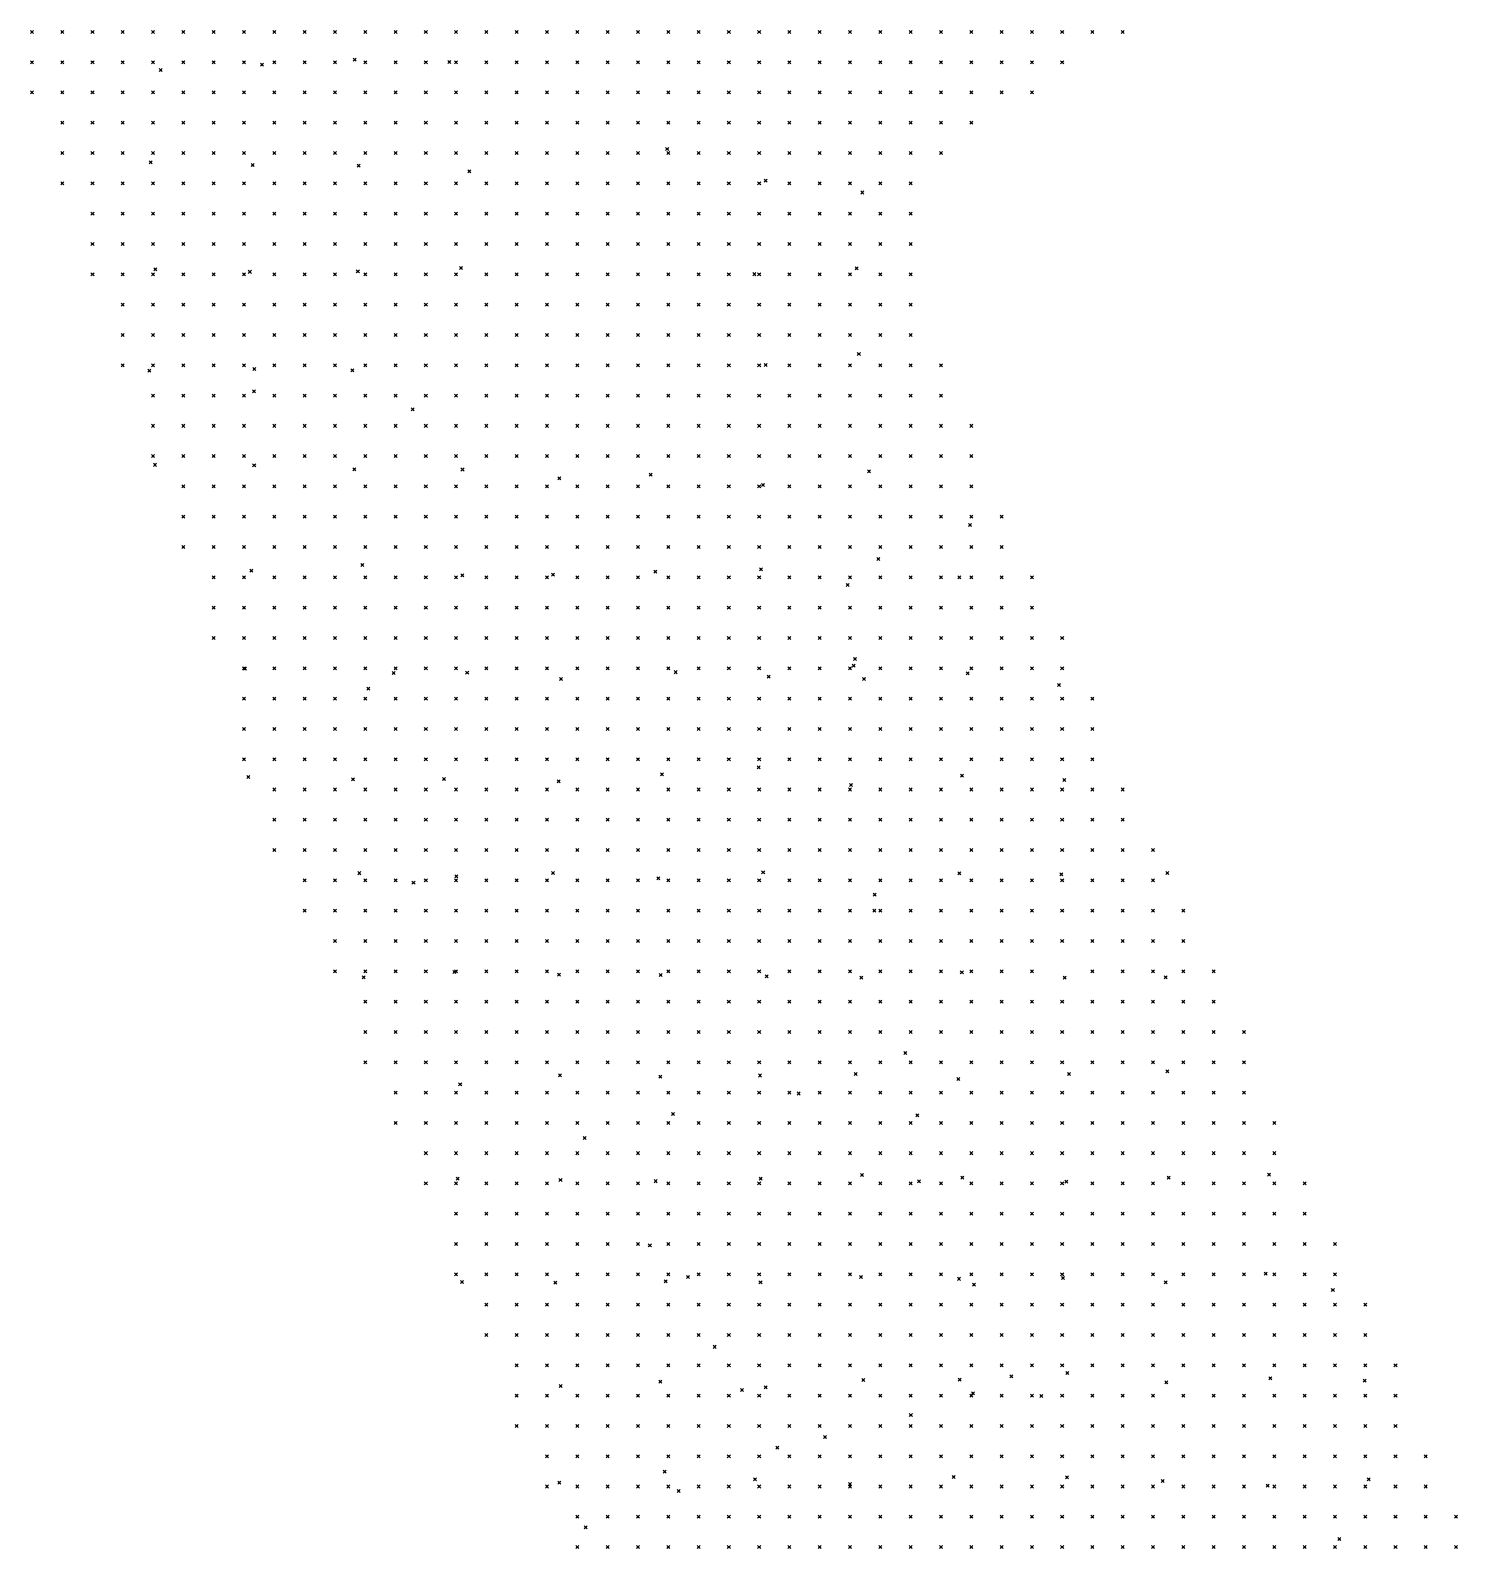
# Model space of a CAD drawing. Header units: metres. Extents: x 441556 to 446409, y 432338 to 461058.
# Drawn here: x 444890.2 to 445031.5, y 440333.6 to 440483.8 of the extents above; entities that cross this region are included whole.
import ezdxf

# ---------------------------------------------------------------- set-up
doc = ezdxf.new("R2010")
doc.units = ezdxf.units.M
doc.header["$MEASUREMENT"] = 0
doc.header["$PDMODE"] = 35
doc.header["$PDSIZE"] = 0.15
doc.layers.add('DTM-NOK-RevN_LIDAR_co_lidar', color=91, linetype='Continuous', lineweight=0)
doc.layers.add('DTM-NOK-RevN_RTK', color=32, linetype='Continuous', lineweight=0)

msp = doc.modelspace()

# ---------------------------------------------------------------- linework, layer by layer
at = {"layer": 'DTM-NOK-RevN_LIDAR_co_lidar'}
for p in [(444890.367, 440483.669, 417.301), (444893.367, 440483.669, 417.456), (444896.366, 440483.669, 419.048), (444899.365, 440483.669, 419.897), (444902.365, 440483.669, 420.096), (444905.364, 440483.669, 420.17), (444908.363, 440483.669, 420.229), (444911.363, 440483.669, 420.286), (444914.362, 440483.669, 420.356), (444917.361, 440483.669, 420.402), (444920.361, 440483.669, 420.439), (444923.36, 440483.669, 420.527), (444926.36, 440483.669, 420.697), (444929.359, 440483.669, 420.927), (444932.358, 440483.669, 420.988), (444935.358, 440483.669, 420.855), (444938.357, 440483.669, 420.681), (444941.356, 440483.669, 420.715), (444944.356, 440483.669, 421.233), (444947.355, 440483.669, 421.893), (444950.354, 440483.669, 422.818), (444953.354, 440483.669, 423.161), (444956.353, 440483.669, 423.352), (444959.352, 440483.669, 423.317), (444962.352, 440483.669, 423.301), (444965.351, 440483.669, 423.382), (444968.35, 440483.669, 423.251), (444971.35, 440483.669, 422.891), (444974.349, 440483.669, 422.363), (444977.348, 440483.669, 421.714), (444980.348, 440483.669, 421.028), (444983.347, 440483.669, 420.187), (444986.346, 440483.669, 419.159), (444989.346, 440483.669, 418.226), (444992.345, 440483.669, 417.342), (444995.344, 440483.669, 416.241), (444998.344, 440483.669, 415.137), (444890.367, 440480.67, 417.758), (444893.367, 440480.67, 418.224), (444896.366, 440480.67, 420.088), (444899.365, 440480.67, 420.578), (444902.365, 440480.67, 420.765), (444905.364, 440480.67, 420.909), (444908.363, 440480.67, 421.007), (444911.363, 440480.67, 421.106), (444914.362, 440480.67, 421.182), (444917.361, 440480.67, 421.232), (444920.361, 440480.67, 421.237), (444923.36, 440480.67, 421.258), (444926.36, 440480.67, 421.397), (444929.359, 440480.67, 421.636), (444932.358, 440480.67, 421.993), (444935.358, 440480.67, 422.193), (444938.357, 440480.67, 422.433), (444941.356, 440480.67, 422.357), (444944.356, 440480.67, 422.751), (444947.355, 440480.67, 423.454), (444950.354, 440480.67, 423.81), (444953.354, 440480.67, 424.09), (444956.353, 440480.67, 424.387), (444959.352, 440480.67, 424.414), (444962.352, 440480.67, 424.473), (444965.351, 440480.67, 424.565), (444968.35, 440480.67, 424.476), (444971.35, 440480.67, 424.19), (444974.349, 440480.67, 423.663), (444977.348, 440480.67, 422.959), (444980.348, 440480.67, 422.229), (444983.347, 440480.67, 421.391), (444986.346, 440480.67, 420.418), (444989.346, 440480.67, 419.475), (444992.345, 440480.67, 418.457), (444890.367, 440477.671, 418.266), (444893.367, 440477.671, 419.338), (444896.366, 440477.671, 420.843), (444899.365, 440477.671, 421.251), (444902.365, 440477.671, 421.459), (444905.364, 440477.671, 421.692), (444908.363, 440477.671, 421.837), (444911.363, 440477.671, 421.931), (444914.362, 440477.671, 421.997), (444917.361, 440477.671, 422.075), (444920.361, 440477.671, 422.164), (444923.36, 440477.671, 422.236), (444926.36, 440477.671, 422.351), (444929.359, 440477.671, 422.544), (444932.358, 440477.671, 422.816), (444935.358, 440477.671, 423.003), (444938.357, 440477.671, 423.276), (444941.356, 440477.671, 423.535), (444944.356, 440477.671, 423.959), (444947.355, 440477.671, 424.444), (444950.354, 440477.671, 424.595), (444953.354, 440477.671, 424.897), (444956.353, 440477.671, 425.295), (444959.352, 440477.671, 425.52), (444962.352, 440477.671, 425.641), (444965.351, 440477.671, 425.637), (444968.35, 440477.671, 425.695), (444971.35, 440477.671, 425.498), (444974.349, 440477.671, 424.949), (444977.348, 440477.671, 424.196), (444980.348, 440477.671, 423.445), (444983.347, 440477.671, 422.634), (444986.346, 440477.671, 421.633), (444989.346, 440477.671, 420.592), (444893.367, 440474.671, 420.302), (444896.366, 440474.671, 421.502), (444899.365, 440474.671, 421.941), (444902.365, 440474.671, 422.19), (444905.364, 440474.671, 422.442), (444908.363, 440474.671, 422.626), (444911.363, 440474.671, 422.762), (444914.362, 440474.671, 422.863), (444917.361, 440474.671, 422.956), (444920.361, 440474.671, 423.085), (444923.36, 440474.671, 423.216), (444926.36, 440474.671, 423.347), (444929.359, 440474.671, 423.533), (444932.358, 440474.671, 423.714), (444935.358, 440474.671, 423.862), (444938.357, 440474.671, 424.12), (444941.356, 440474.671, 424.625), (444944.356, 440474.671, 425.006), (444947.355, 440474.671, 425.152), (444950.354, 440474.671, 425.404), (444953.354, 440474.671, 425.656), (444956.353, 440474.671, 425.957), (444959.352, 440474.671, 426.268), (444962.352, 440474.671, 426.488), (444965.351, 440474.671, 426.576), (444968.35, 440474.671, 426.691), (444971.35, 440474.671, 426.551), (444974.349, 440474.671, 426.095), (444977.348, 440474.671, 425.395), (444980.348, 440474.671, 424.545), (444983.347, 440474.671, 423.715), (444893.367, 440471.672, 421.256), (444896.366, 440471.672, 422.275), (444899.365, 440471.672, 422.618), (444902.365, 440471.672, 422.901), (444905.364, 440471.672, 423.173), (444908.363, 440471.672, 423.363), (444911.363, 440471.672, 423.529), (444914.362, 440471.672, 423.704), (444917.361, 440471.672, 423.851), (444920.361, 440471.672, 423.992), (444923.36, 440471.672, 424.148), (444926.36, 440471.672, 424.298), (444929.359, 440471.672, 424.444), (444932.358, 440471.672, 424.544), (444935.358, 440471.672, 424.728), (444938.357, 440471.672, 424.939), (444941.356, 440471.672, 425.571), (444944.356, 440471.672, 425.851), (444947.355, 440471.672, 425.838), (444950.354, 440471.672, 426.137), (444953.354, 440471.672, 426.444), (444956.353, 440471.672, 426.599), (444959.352, 440471.672, 426.946), (444962.352, 440471.672, 427.143), (444965.351, 440471.672, 427.262), (444968.35, 440471.672, 427.298), (444971.35, 440471.672, 427.209), (444974.349, 440471.672, 427.016), (444977.348, 440471.672, 426.534), (444980.348, 440471.672, 425.615), (444893.367, 440468.673, 422.094), (444896.366, 440468.673, 423.03), (444899.365, 440468.673, 423.317), (444902.365, 440468.673, 423.589), (444905.364, 440468.673, 423.867), (444908.363, 440468.673, 424.096), (444911.363, 440468.673, 424.331), (444914.362, 440468.673, 424.567), (444917.361, 440468.673, 424.737), (444920.361, 440468.673, 424.853), (444923.36, 440468.673, 425), (444926.36, 440468.673, 425.182), (444929.359, 440468.673, 425.316), (444932.358, 440468.673, 425.397), (444935.358, 440468.673, 425.531), (444938.357, 440468.673, 425.768), (444941.356, 440468.673, 426.415), (444944.356, 440468.673, 426.616), (444947.355, 440468.673, 426.66), (444950.354, 440468.673, 426.99), (444953.354, 440468.673, 427.297), (444956.353, 440468.673, 427.458), (444959.352, 440468.673, 427.747), (444962.352, 440468.673, 427.868), (444965.351, 440468.673, 427.923), (444968.35, 440468.673, 427.863), (444971.35, 440468.673, 427.739), (444974.349, 440468.673, 427.589), (444977.348, 440468.673, 427.332), (444896.366, 440465.673, 423.785), (444899.365, 440465.673, 424.012), (444902.365, 440465.673, 424.244), (444905.364, 440465.673, 424.523), (444908.363, 440465.673, 424.826), (444911.363, 440465.673, 425.139), (444914.362, 440465.673, 425.402), (444917.361, 440465.673, 425.56), (444920.361, 440465.673, 425.667), (444923.36, 440465.673, 425.818), (444926.36, 440465.673, 425.983), (444929.359, 440465.673, 426.099), (444932.358, 440465.673, 426.224), (444935.358, 440465.673, 426.331), (444938.357, 440465.673, 426.626), (444941.356, 440465.673, 427.247), (444944.356, 440465.673, 427.432), (444947.355, 440465.673, 427.627), (444950.354, 440465.673, 427.903), (444953.354, 440465.673, 428.127), (444956.353, 440465.673, 428.315), (444959.352, 440465.673, 428.588), (444962.352, 440465.673, 428.681), (444965.351, 440465.673, 428.726), (444968.35, 440465.673, 428.594), (444971.35, 440465.673, 428.4), (444974.349, 440465.673, 428.155), (444977.348, 440465.673, 427.817), (444896.366, 440462.674, 424.58), (444899.365, 440462.674, 424.732), (444902.365, 440462.674, 424.947), (444905.364, 440462.674, 425.226), (444908.363, 440462.674, 425.576), (444911.363, 440462.674, 425.906), (444914.362, 440462.674, 426.167), (444917.361, 440462.674, 426.345), (444920.361, 440462.674, 426.502), (444923.36, 440462.674, 426.721), (444926.36, 440462.674, 426.889), (444929.359, 440462.674, 426.932), (444932.358, 440462.674, 427.012), (444935.358, 440462.674, 427.19), (444938.357, 440462.674, 427.727), (444941.356, 440462.674, 428.231), (444944.356, 440462.674, 428.256), (444947.355, 440462.674, 428.524), (444950.354, 440462.674, 428.738), (444953.354, 440462.674, 428.901), (444956.353, 440462.674, 429.118), (444959.352, 440462.674, 429.374), (444962.352, 440462.674, 429.523), (444965.351, 440462.674, 429.552), (444968.35, 440462.674, 429.439), (444971.35, 440462.674, 429.182), (444974.349, 440462.674, 428.815), (444977.348, 440462.674, 428.332), (444896.366, 440459.675, 425.269), (444899.365, 440459.675, 425.381), (444902.365, 440459.675, 425.629), (444905.364, 440459.675, 425.976), (444908.363, 440459.675, 426.344), (444911.363, 440459.675, 426.671), (444914.362, 440459.675, 426.928), (444917.361, 440459.675, 427.139), (444920.361, 440459.675, 427.362), (444923.36, 440459.675, 427.617), (444926.36, 440459.675, 427.811), (444929.359, 440459.675, 427.858), (444932.358, 440459.675, 427.872), (444935.358, 440459.675, 428.083), (444938.357, 440459.675, 428.783), (444941.356, 440459.675, 429.082), (444944.356, 440459.675, 429.111), (444947.355, 440459.675, 429.398), (444950.354, 440459.675, 429.586), (444953.354, 440459.675, 429.746), (444956.353, 440459.675, 429.966), (444959.352, 440459.675, 430.165), (444962.352, 440459.675, 430.282), (444965.351, 440459.675, 430.302), (444968.35, 440459.675, 430.238), (444971.35, 440459.675, 429.991), (444974.349, 440459.675, 429.591), (444977.348, 440459.675, 429.047), (444899.365, 440456.675, 425.86), (444902.365, 440456.675, 426.169), (444905.364, 440456.675, 426.655), (444908.363, 440456.675, 427.071), (444911.363, 440456.675, 427.397), (444914.362, 440456.675, 427.671), (444917.361, 440456.675, 427.918), (444920.361, 440456.675, 428.169), (444923.36, 440456.675, 428.401), (444926.36, 440456.675, 428.593), (444929.359, 440456.675, 428.7), (444932.358, 440456.675, 428.741), (444935.358, 440456.675, 429.082), (444938.357, 440456.675, 429.731), (444941.356, 440456.675, 429.761), (444944.356, 440456.675, 429.968), (444947.355, 440456.675, 430.265), (444950.354, 440456.675, 430.468), (444953.354, 440456.675, 430.657), (444956.353, 440456.675, 430.85), (444959.352, 440456.675, 430.983), (444962.352, 440456.675, 431.057), (444965.351, 440456.675, 431.021), (444968.35, 440456.675, 430.94), (444971.35, 440456.675, 430.736), (444974.349, 440456.675, 430.347), (444977.348, 440456.675, 429.772), (444899.365, 440453.676, 426.335), (444902.365, 440453.676, 426.792), (444905.364, 440453.676, 427.353), (444908.363, 440453.676, 427.749), (444911.363, 440453.676, 428.023), (444914.362, 440453.676, 428.311), (444917.361, 440453.676, 428.611), (444920.361, 440453.676, 428.874), (444923.36, 440453.676, 429.083), (444926.36, 440453.676, 429.264), (444929.359, 440453.676, 429.424), (444932.358, 440453.676, 429.634), (444935.358, 440453.676, 430.187), (444938.357, 440453.676, 430.588), (444941.356, 440453.676, 430.49), (444944.356, 440453.676, 430.788), (444947.355, 440453.676, 431.081), (444950.354, 440453.676, 431.307), (444953.354, 440453.676, 431.504), (444956.353, 440453.676, 431.691), (444959.352, 440453.676, 431.782), (444962.352, 440453.676, 431.862), (444965.351, 440453.676, 431.787), (444968.35, 440453.676, 431.675), (444971.35, 440453.676, 431.442), (444974.349, 440453.676, 431.039), (444977.348, 440453.676, 430.505), (444899.365, 440450.677, 426.999), (444902.365, 440450.677, 427.619), (444905.364, 440450.677, 428.122), (444908.363, 440450.677, 428.388), (444911.363, 440450.677, 428.586), (444914.362, 440450.677, 428.884), (444917.361, 440450.677, 429.225), (444920.361, 440450.677, 429.507), (444923.36, 440450.677, 429.722), (444926.36, 440450.677, 429.907), (444929.359, 440450.677, 430.176), (444932.358, 440450.677, 430.658), (444935.358, 440450.677, 431.192), (444938.357, 440450.677, 431.285), (444941.356, 440450.677, 431.299), (444944.356, 440450.677, 431.612), (444947.355, 440450.677, 431.9), (444950.354, 440450.677, 432.114), (444953.354, 440450.677, 432.273), (444956.353, 440450.677, 432.435), (444959.352, 440450.677, 432.524), (444962.352, 440450.677, 432.572), (444965.351, 440450.677, 432.553), (444968.35, 440450.677, 432.449), (444971.35, 440450.677, 432.166), (444974.349, 440450.677, 431.751), (444977.348, 440450.677, 431.304), (444980.348, 440450.677, 430.842), (444902.365, 440447.677, 428.252), (444905.364, 440447.677, 428.702), (444908.363, 440447.677, 428.944), (444911.363, 440447.677, 429.161), (444914.362, 440447.677, 429.482), (444917.361, 440447.677, 429.837), (444920.361, 440447.677, 430.148), (444923.36, 440447.677, 430.404), (444926.36, 440447.677, 430.613), (444929.359, 440447.677, 430.993), (444932.358, 440447.677, 431.673), (444935.358, 440447.677, 431.995), (444938.357, 440447.677, 431.993), (444941.356, 440447.677, 432.129), (444944.356, 440447.677, 432.434), (444947.355, 440447.677, 432.707), (444950.354, 440447.677, 432.901), (444953.354, 440447.677, 433.058), (444956.353, 440447.677, 433.169), (444959.352, 440447.677, 433.219), (444962.352, 440447.677, 433.233), (444965.351, 440447.677, 433.226), (444968.35, 440447.677, 433.139), (444971.35, 440447.677, 432.883), (444974.349, 440447.677, 432.507), (444977.348, 440447.677, 432.127), (444980.348, 440447.677, 431.675), (444902.365, 440444.678, 428.537), (444905.364, 440444.678, 429.043), (444908.363, 440444.678, 429.413), (444911.363, 440444.678, 429.727), (444914.362, 440444.678, 430.064), (444917.361, 440444.678, 430.425), (444920.361, 440444.678, 430.771), (444923.36, 440444.678, 431.067), (444926.36, 440444.678, 431.335), (444929.359, 440444.678, 431.806), (444932.358, 440444.678, 432.488), (444935.358, 440444.678, 432.611), (444938.357, 440444.678, 432.659), (444941.356, 440444.678, 432.877), (444944.356, 440444.678, 433.204), (444947.355, 440444.678, 433.456), (444950.354, 440444.678, 433.665), (444953.354, 440444.678, 433.847), (444956.353, 440444.678, 433.944), (444959.352, 440444.678, 433.92), (444962.352, 440444.678, 433.888), (444965.351, 440444.678, 433.866), (444968.35, 440444.678, 433.786), (444971.35, 440444.678, 433.594), (444974.349, 440444.678, 433.354), (444977.348, 440444.678, 433.168), (444980.348, 440444.678, 432.671), (444983.347, 440444.678, 431.952), (444902.365, 440441.679, 428.791), (444905.364, 440441.679, 429.36), (444908.363, 440441.679, 429.815), (444911.363, 440441.679, 430.177), (444914.362, 440441.679, 430.538), (444917.361, 440441.679, 430.913), (444920.361, 440441.679, 431.256), (444923.36, 440441.679, 431.54), (444926.36, 440441.679, 431.911), (444929.359, 440441.679, 432.578), (444932.358, 440441.679, 433.028), (444935.358, 440441.679, 433.035), (444938.357, 440441.679, 433.244), (444941.356, 440441.679, 433.546), (444944.356, 440441.679, 433.863), (444947.355, 440441.679, 434.117), (444950.354, 440441.679, 434.378), (444953.354, 440441.679, 434.499), (444956.353, 440441.679, 434.568), (444959.352, 440441.679, 434.576), (444962.352, 440441.679, 434.53), (444965.351, 440441.679, 434.512), (444968.35, 440441.679, 434.399), (444971.35, 440441.679, 434.241), (444974.349, 440441.679, 434.111), (444977.348, 440441.679, 434.152), (444980.348, 440441.679, 433.691), (444983.347, 440441.679, 432.824), (444905.364, 440438.679, 429.642), (444908.363, 440438.679, 430.167), (444911.363, 440438.679, 430.583), (444914.362, 440438.679, 430.97), (444917.361, 440438.679, 431.344), (444920.361, 440438.679, 431.684), (444923.36, 440438.679, 431.982), (444926.36, 440438.679, 432.461), (444929.359, 440438.679, 433.184), (444932.358, 440438.679, 433.342), (444935.358, 440438.679, 433.45), (444938.357, 440438.679, 433.802), (444941.356, 440438.679, 434.103), (444944.356, 440438.679, 434.394), (444947.355, 440438.679, 434.617), (444950.354, 440438.679, 434.907), (444953.354, 440438.679, 435.061), (444956.353, 440438.679, 435.176), (444959.352, 440438.679, 435.197), (444962.352, 440438.679, 435.13), (444965.351, 440438.679, 435.082), (444968.35, 440438.679, 434.938), (444971.35, 440438.679, 434.791), (444974.349, 440438.679, 434.717), (444977.348, 440438.679, 434.555), (444980.348, 440438.679, 434.172), (444983.347, 440438.679, 433.625), (444905.364, 440435.68, 429.812), (444908.363, 440435.68, 430.409), (444911.363, 440435.68, 430.892), (444914.362, 440435.68, 431.308), (444917.361, 440435.68, 431.651), (444920.361, 440435.68, 431.975), (444923.36, 440435.68, 432.368), (444926.36, 440435.68, 432.965), (444929.359, 440435.68, 433.611), (444932.358, 440435.68, 433.653), (444935.358, 440435.68, 433.91), (444938.357, 440435.68, 434.248), (444941.356, 440435.68, 434.57), (444944.356, 440435.68, 434.863), (444947.355, 440435.68, 435.08), (444950.354, 440435.68, 435.38), (444953.354, 440435.68, 435.553), (444956.353, 440435.68, 435.648), (444959.352, 440435.68, 435.746), (444962.352, 440435.68, 435.677), (444965.351, 440435.68, 435.631), (444968.35, 440435.68, 435.457), (444971.35, 440435.68, 435.342), (444974.349, 440435.68, 435.32), (444977.348, 440435.68, 435.184), (444980.348, 440435.68, 434.827), (444983.347, 440435.68, 434.351), (444986.346, 440435.68, 433.818), (444905.364, 440432.681, 429.925), (444908.363, 440432.681, 430.598), (444911.363, 440432.681, 431.112), (444914.362, 440432.681, 431.538), (444917.361, 440432.681, 431.896), (444920.361, 440432.681, 432.218), (444923.36, 440432.681, 432.627), (444926.36, 440432.681, 433.245), (444929.359, 440432.681, 433.865), (444932.358, 440432.681, 433.965), (444935.358, 440432.681, 434.257), (444938.357, 440432.681, 434.605), (444941.356, 440432.681, 434.94), (444944.356, 440432.681, 435.235), (444947.355, 440432.681, 435.477), (444950.354, 440432.681, 435.727), (444953.354, 440432.681, 435.934), (444956.353, 440432.681, 436.07), (444959.352, 440432.681, 436.138), (444962.352, 440432.681, 436.1), (444965.351, 440432.681, 436.073), (444968.35, 440432.681, 435.996), (444971.35, 440432.681, 435.955), (444974.349, 440432.681, 435.937), (444977.348, 440432.681, 435.755), (444980.348, 440432.681, 435.436), (444983.347, 440432.681, 435.079), (444986.346, 440432.681, 434.629), (444908.363, 440429.681, 430.772), (444911.363, 440429.681, 431.339), (444914.362, 440429.681, 431.798), (444917.361, 440429.681, 432.148), (444920.361, 440429.681, 432.457), (444923.36, 440429.681, 432.923), (444926.36, 440429.681, 433.563), (444929.359, 440429.681, 434.047), (444932.358, 440429.681, 434.214), (444935.358, 440429.681, 434.491), (444938.357, 440429.681, 434.88), (444941.356, 440429.681, 435.18), (444944.356, 440429.681, 435.446), (444947.355, 440429.681, 435.744), (444950.354, 440429.681, 436.013), (444953.354, 440429.681, 436.184), (444956.353, 440429.681, 436.366), (444959.352, 440429.681, 436.452), (444962.352, 440429.681, 436.49), (444965.351, 440429.681, 436.498), (444968.35, 440429.681, 436.513), (444971.35, 440429.681, 436.544), (444974.349, 440429.681, 436.532), (444977.348, 440429.681, 436.345), (444980.348, 440429.681, 436.103), (444983.347, 440429.681, 435.848), (444986.346, 440429.681, 435.456), (444989.346, 440429.681, 434.951), (444908.363, 440426.682, 430.879), (444911.363, 440426.682, 431.508), (444914.362, 440426.682, 431.976), (444917.361, 440426.682, 432.308), (444920.361, 440426.682, 432.606), (444923.36, 440426.682, 433.258), (444926.36, 440426.682, 434.071), (444929.359, 440426.682, 434.234), (444932.358, 440426.682, 434.411), (444935.358, 440426.682, 434.709), (444938.357, 440426.682, 435.065), (444941.356, 440426.682, 435.406), (444944.356, 440426.682, 435.689), (444947.355, 440426.682, 435.964), (444950.354, 440426.682, 436.219), (444953.354, 440426.682, 436.406), (444956.353, 440426.682, 436.565), (444959.352, 440426.682, 436.758), (444962.352, 440426.682, 436.859), (444965.351, 440426.682, 436.936), (444968.35, 440426.682, 437.078), (444971.35, 440426.682, 437.15), (444974.349, 440426.682, 437.087), (444977.348, 440426.682, 436.87), (444980.348, 440426.682, 436.735), (444983.347, 440426.682, 436.646), (444986.346, 440426.682, 436.358), (444989.346, 440426.682, 435.892), (444908.363, 440423.683, 430.971), (444911.363, 440423.683, 431.601), (444914.362, 440423.683, 432.099), (444917.361, 440423.683, 432.45), (444920.361, 440423.683, 432.741), (444923.36, 440423.683, 433.326), (444926.36, 440423.683, 434.101), (444929.359, 440423.683, 434.362), (444932.358, 440423.683, 434.573), (444935.358, 440423.683, 434.864), (444938.357, 440423.683, 435.222), (444941.356, 440423.683, 435.552), (444944.356, 440423.683, 435.863), (444947.355, 440423.683, 436.139), (444950.354, 440423.683, 436.431), (444953.354, 440423.683, 436.633), (444956.353, 440423.683, 436.792), (444959.352, 440423.683, 437.022), (444962.352, 440423.683, 437.175), (444965.351, 440423.683, 437.215), (444968.35, 440423.683, 437.408), (444971.35, 440423.683, 437.586), (444974.349, 440423.683, 437.59), (444977.348, 440423.683, 437.414), (444980.348, 440423.683, 437.217), (444983.347, 440423.683, 437.07), (444986.346, 440423.683, 436.93), (444989.346, 440423.683, 436.733), (444992.345, 440423.683, 436.307), (444911.363, 440420.683, 431.673), (444914.362, 440420.683, 432.176), (444917.361, 440420.683, 432.528), (444920.361, 440420.683, 432.813), (444923.36, 440420.683, 433.34), (444926.36, 440420.683, 434.072), (444929.359, 440420.683, 434.446), (444932.358, 440420.683, 434.666), (444935.358, 440420.683, 435), (444938.357, 440420.683, 435.371), (444941.356, 440420.683, 435.731), (444944.356, 440420.683, 436.05), (444947.355, 440420.683, 436.323), (444950.354, 440420.683, 436.605), (444953.354, 440420.683, 436.833), (444956.353, 440420.683, 437.039), (444959.352, 440420.683, 437.258), (444962.352, 440420.683, 437.441), (444965.351, 440420.683, 437.486), (444968.35, 440420.683, 437.674), (444971.35, 440420.683, 437.929), (444974.349, 440420.683, 438.027), (444977.348, 440420.683, 437.967), (444980.348, 440420.683, 437.799), (444983.347, 440420.683, 437.613), (444986.346, 440420.683, 437.442), (444989.346, 440420.683, 437.215), (444992.345, 440420.683, 436.909), (444911.363, 440417.684, 431.681), (444914.362, 440417.684, 432.193), (444917.361, 440417.684, 432.579), (444920.361, 440417.684, 432.881), (444923.36, 440417.684, 433.414), (444926.36, 440417.684, 434.177), (444929.359, 440417.684, 434.555), (444932.358, 440417.684, 434.746), (444935.358, 440417.684, 435.063), (444938.357, 440417.684, 435.415), (444941.356, 440417.684, 435.802), (444944.356, 440417.684, 436.119), (444947.355, 440417.684, 436.425), (444950.354, 440417.684, 436.706), (444953.354, 440417.684, 436.96), (444956.353, 440417.684, 437.232), (444959.352, 440417.684, 437.532), (444962.352, 440417.684, 437.72), (444965.351, 440417.684, 437.74), (444968.35, 440417.684, 437.905), (444971.35, 440417.684, 438.221), (444974.349, 440417.684, 438.396), (444977.348, 440417.684, 438.412), (444980.348, 440417.684, 438.348), (444983.347, 440417.684, 438.229), (444986.346, 440417.684, 438.065), (444989.346, 440417.684, 437.834), (444992.345, 440417.684, 437.531), (444995.344, 440417.684, 437.129), (444911.363, 440414.685, 431.672), (444914.362, 440414.685, 432.19), (444917.361, 440414.685, 432.591), (444920.361, 440414.685, 432.904), (444923.36, 440414.685, 433.328), (444926.36, 440414.685, 434.034), (444929.359, 440414.685, 434.59), (444932.358, 440414.685, 434.771), (444935.358, 440414.685, 435.079), (444938.357, 440414.685, 435.466), (444941.356, 440414.685, 435.811), (444944.356, 440414.685, 436.185), (444947.355, 440414.685, 436.482), (444950.354, 440414.685, 436.818), (444953.354, 440414.685, 437.06), (444956.353, 440414.685, 437.342), (444959.352, 440414.685, 437.636), (444962.352, 440414.685, 437.879), (444965.351, 440414.685, 437.939), (444968.35, 440414.685, 438.114), (444971.35, 440414.685, 438.43), (444974.349, 440414.685, 438.658), (444977.348, 440414.685, 438.79), (444980.348, 440414.685, 438.837), (444983.347, 440414.685, 438.793), (444986.346, 440414.685, 438.686), (444989.346, 440414.685, 438.498), (444992.345, 440414.685, 438.238), (444995.344, 440414.685, 437.892), (444911.363, 440411.685, 431.665), (444914.362, 440411.685, 432.169), (444917.361, 440411.685, 432.601), (444920.361, 440411.685, 432.905), (444923.36, 440411.685, 433.292), (444926.36, 440411.685, 434.004), (444929.359, 440411.685, 434.633), (444932.358, 440411.685, 434.79), (444935.358, 440411.685, 435.099), (444938.357, 440411.685, 435.456), (444941.356, 440411.685, 435.822), (444944.356, 440411.685, 436.206), (444947.355, 440411.685, 436.53), (444950.354, 440411.685, 436.843), (444953.354, 440411.685, 437.125), (444956.353, 440411.685, 437.421), (444959.352, 440411.685, 437.711), (444962.352, 440411.685, 437.958), (444965.351, 440411.685, 438.093), (444968.35, 440411.685, 438.248), (444971.35, 440411.685, 438.672), (444974.349, 440411.685, 438.956), (444977.348, 440411.685, 439.08), (444980.348, 440411.685, 439.173), (444983.347, 440411.685, 439.214), (444986.346, 440411.685, 439.216), (444989.346, 440411.685, 439.139), (444992.345, 440411.685, 438.94), (444995.344, 440411.685, 438.653), (444914.362, 440408.686, 432.142), (444917.361, 440408.686, 432.595), (444920.361, 440408.686, 432.926), (444923.36, 440408.686, 433.257), (444926.36, 440408.686, 433.91), (444929.359, 440408.686, 434.645), (444932.358, 440408.686, 434.837), (444935.358, 440408.686, 435.106), (444938.357, 440408.686, 435.46), (444941.356, 440408.686, 435.837), (444944.356, 440408.686, 436.21), (444947.355, 440408.686, 436.561), (444950.354, 440408.686, 436.893), (444953.354, 440408.686, 437.168), (444956.353, 440408.686, 437.452), (444959.352, 440408.686, 437.792), (444962.352, 440408.686, 438.072), (444965.351, 440408.686, 438.243), (444968.35, 440408.686, 438.402), (444971.35, 440408.686, 438.816), (444974.349, 440408.686, 439.162), (444977.348, 440408.686, 439.36), (444980.348, 440408.686, 439.505), (444983.347, 440408.686, 439.588), (444986.346, 440408.686, 439.628), (444989.346, 440408.686, 439.632), (444992.345, 440408.686, 439.557), (444995.344, 440408.686, 439.379), (444998.344, 440408.686, 439.078), (444914.362, 440405.687, 432.104), (444917.361, 440405.687, 432.543), (444920.361, 440405.687, 432.899), (444923.36, 440405.687, 433.229), (444926.36, 440405.687, 433.815), (444929.359, 440405.687, 434.567), (444932.358, 440405.687, 434.87), (444935.358, 440405.687, 435.095), (444938.357, 440405.687, 435.427), (444941.356, 440405.687, 435.819), (444944.356, 440405.687, 436.212), (444947.355, 440405.687, 436.557), (444950.354, 440405.687, 436.897), (444953.354, 440405.687, 437.21), (444956.353, 440405.687, 437.497), (444959.352, 440405.687, 437.85), (444962.352, 440405.687, 438.177), (444965.351, 440405.687, 438.369), (444968.35, 440405.687, 438.571), (444971.35, 440405.687, 438.976), (444974.349, 440405.687, 439.318), (444977.348, 440405.687, 439.583), (444980.348, 440405.687, 439.798), (444983.347, 440405.687, 439.918), (444986.346, 440405.687, 440.003), (444989.346, 440405.687, 440.066), (444992.345, 440405.687, 440.064), (444995.344, 440405.687, 439.97), (444998.344, 440405.687, 439.772), (444914.362, 440402.687, 432.043), (444917.361, 440402.687, 432.48), (444920.361, 440402.687, 432.858), (444923.36, 440402.687, 433.196), (444926.36, 440402.687, 433.729), (444929.359, 440402.687, 434.452), (444932.358, 440402.687, 434.893), (444935.358, 440402.687, 435.161), (444938.357, 440402.687, 435.443), (444941.356, 440402.687, 435.82), (444944.356, 440402.687, 436.217), (444947.355, 440402.687, 436.591), (444950.354, 440402.687, 436.954), (444953.354, 440402.687, 437.287), (444956.353, 440402.687, 437.584), (444959.352, 440402.687, 437.927), (444962.352, 440402.687, 438.249), (444965.351, 440402.687, 438.484), (444968.35, 440402.687, 438.678), (444971.35, 440402.687, 439.054), (444974.349, 440402.687, 439.456), (444977.348, 440402.687, 439.778), (444980.348, 440402.687, 440.014), (444983.347, 440402.687, 440.171), (444986.346, 440402.687, 440.319), (444989.346, 440402.687, 440.45), (444992.345, 440402.687, 440.505), (444995.344, 440402.687, 440.509), (444998.344, 440402.687, 440.365), (445001.343, 440402.687, 440.171), (444917.361, 440399.688, 432.413), (444920.361, 440399.688, 432.811), (444923.36, 440399.688, 433.158), (444926.36, 440399.688, 433.568), (444929.359, 440399.688, 434.155), (444932.358, 440399.688, 434.808), (444935.358, 440399.688, 435.338), (444938.357, 440399.688, 435.525), (444941.356, 440399.688, 435.807), (444944.356, 440399.688, 436.178), (444947.355, 440399.688, 436.557), (444950.354, 440399.688, 436.958), (444953.354, 440399.688, 437.309), (444956.353, 440399.688, 437.599), (444959.352, 440399.688, 437.939), (444962.352, 440399.688, 438.263), (444965.351, 440399.688, 438.529), (444968.35, 440399.688, 438.714), (444971.35, 440399.688, 439.054), (444974.349, 440399.688, 439.583), (444977.348, 440399.688, 439.969), (444980.348, 440399.688, 440.187), (444983.347, 440399.688, 440.38), (444986.346, 440399.688, 440.568), (444989.346, 440399.688, 440.75), (444992.345, 440399.688, 440.881), (444995.344, 440399.688, 440.951), (444998.344, 440399.688, 440.92), (445001.343, 440399.688, 440.811), (444917.361, 440396.688, 432.336), (444920.361, 440396.688, 432.75), (444923.36, 440396.688, 433.096), (444926.36, 440396.688, 433.431), (444929.359, 440396.688, 433.889), (444932.358, 440396.688, 434.541), (444935.358, 440396.688, 435.361), (444938.357, 440396.688, 435.58), (444941.356, 440396.688, 435.78), (444944.356, 440396.688, 436.097), (444947.355, 440396.688, 436.471), (444950.354, 440396.688, 436.888), (444953.354, 440396.688, 437.259), (444956.353, 440396.688, 437.582), (444959.352, 440396.688, 437.917), (444962.352, 440396.688, 438.253), (444965.351, 440396.688, 438.527), (444968.35, 440396.688, 438.729), (444971.35, 440396.688, 439.117), (444974.349, 440396.688, 439.727), (444977.348, 440396.688, 440.135), (444980.348, 440396.688, 440.344), (444983.347, 440396.688, 440.568), (444986.346, 440396.688, 440.787), (444989.346, 440396.688, 440.993), (444992.345, 440396.688, 441.173), (444995.344, 440396.688, 441.288), (444998.344, 440396.688, 441.341), (445001.343, 440396.688, 441.349), (445004.342, 440396.688, 441.283), (444920.361, 440393.689, 432.626), (444923.36, 440393.689, 432.999), (444926.36, 440393.689, 433.387), (444929.359, 440393.689, 433.823), (444932.358, 440393.689, 434.324), (444935.358, 440393.689, 435.138), (444938.357, 440393.689, 435.615), (444941.356, 440393.689, 435.801), (444944.356, 440393.689, 436.056), (444947.355, 440393.689, 436.428), (444950.354, 440393.689, 436.843), (444953.354, 440393.689, 437.216), (444956.353, 440393.689, 437.565), (444959.352, 440393.689, 437.903), (444962.352, 440393.689, 438.247), (444965.351, 440393.689, 438.548), (444968.35, 440393.689, 438.773), (444971.35, 440393.689, 439.177), (444974.349, 440393.689, 439.826), (444977.348, 440393.689, 440.258), (444980.348, 440393.689, 440.486), (444983.347, 440393.689, 440.741), (444986.346, 440393.689, 441.011), (444989.346, 440393.689, 441.291), (444992.345, 440393.689, 441.508), (444995.344, 440393.689, 441.616), (444998.344, 440393.689, 441.656), (445001.343, 440393.689, 441.727), (445004.342, 440393.689, 441.793), (444920.361, 440390.69, 432.502), (444923.36, 440390.69, 432.936), (444926.36, 440390.69, 433.398), (444929.359, 440390.69, 433.827), (444932.358, 440390.69, 434.216), (444935.358, 440390.69, 434.778), (444938.357, 440390.69, 435.602), (444941.356, 440390.69, 435.858), (444944.356, 440390.69, 436.064), (444947.355, 440390.69, 436.398), (444950.354, 440390.69, 436.8), (444953.354, 440390.69, 437.179), (444956.353, 440390.69, 437.552), (444959.352, 440390.69, 437.913), (444962.352, 440390.69, 438.251), (444965.351, 440390.69, 438.575), (444968.35, 440390.69, 438.825), (444971.35, 440390.69, 439.14), (444974.349, 440390.69, 439.82), (444977.348, 440390.69, 440.327), (444980.348, 440390.69, 440.586), (444983.347, 440390.69, 440.867), (444986.346, 440390.69, 441.171), (444989.346, 440390.69, 441.532), (444995.344, 440390.69, 441.945), (444998.344, 440390.69, 442.008), (445001.343, 440390.69, 442.104), (445004.342, 440390.69, 442.23), (445007.342, 440390.69, 442.428), (444923.36, 440387.69, 432.893), (444926.36, 440387.69, 433.37), (444929.359, 440387.69, 433.788), (444932.358, 440387.69, 434.146), (444935.358, 440387.69, 434.502), (444938.357, 440387.69, 435.268), (444941.356, 440387.69, 435.923), (444944.356, 440387.69, 436.104), (444947.355, 440387.69, 436.364), (444950.354, 440387.69, 436.739), (444953.354, 440387.69, 437.144), (444956.353, 440387.69, 437.544), (444959.352, 440387.69, 437.918), (444962.352, 440387.69, 438.255), (444965.351, 440387.69, 438.586), (444968.35, 440387.69, 438.861), (444971.35, 440387.69, 439.094), (444974.349, 440387.69, 439.751), (444977.348, 440387.69, 440.338), (444980.348, 440387.69, 440.663), (444983.347, 440387.69, 440.972), (444986.346, 440387.69, 441.291), (444989.346, 440387.69, 441.673), (444992.345, 440387.69, 442.018), (444995.344, 440387.69, 442.201), (444998.344, 440387.69, 442.339), (445001.343, 440387.69, 442.505), (445004.342, 440387.69, 442.641), (445007.342, 440387.69, 442.906), (444923.36, 440384.691, 432.803), (444926.36, 440384.691, 433.272), (444929.359, 440384.691, 433.715), (444932.358, 440384.691, 434.111), (444935.358, 440384.691, 434.42), (444938.357, 440384.691, 434.829), (444941.356, 440384.691, 435.855), (444944.356, 440384.691, 436.167), (444947.355, 440384.691, 436.371), (444950.354, 440384.691, 436.701), (444953.354, 440384.691, 437.114), (444956.353, 440384.691, 437.505), (444959.352, 440384.691, 437.874), (444962.352, 440384.691, 438.238), (444965.351, 440384.691, 438.579), (444968.35, 440384.691, 438.856), (444971.35, 440384.691, 439.086), (444974.349, 440384.691, 439.652), (444977.348, 440384.691, 440.292), (444980.348, 440384.691, 440.73), (444983.347, 440384.691, 441.068), (444986.346, 440384.691, 441.409), (444989.346, 440384.691, 441.797), (444992.345, 440384.691, 442.159), (444995.344, 440384.691, 442.373), (444998.344, 440384.691, 442.565), (445001.343, 440384.691, 442.775), (445004.342, 440384.691, 442.959), (445007.342, 440384.691, 443.225), (445010.341, 440384.691, 443.485), (444923.36, 440381.692, 432.699), (444926.36, 440381.692, 433.155), (444929.359, 440381.692, 433.616), (444932.358, 440381.692, 434.033), (444935.358, 440381.692, 434.396), (444938.357, 440381.692, 434.736), (444941.356, 440381.692, 435.477), (444944.356, 440381.692, 436.223), (444947.355, 440381.692, 436.415), (444950.354, 440381.692, 436.672), (444953.354, 440381.692, 437.051), (444956.353, 440381.692, 437.431), (444959.352, 440381.692, 437.787), (444962.352, 440381.692, 438.165), (444965.351, 440381.692, 438.502), (444968.35, 440381.692, 438.788), (444971.35, 440381.692, 439.095), (444974.349, 440381.692, 439.586), (444977.348, 440381.692, 440.254), (444980.348, 440381.692, 440.783), (444983.347, 440381.692, 441.127), (444986.346, 440381.692, 441.467), (444989.346, 440381.692, 441.858), (444992.345, 440381.692, 442.267), (444995.344, 440381.692, 442.52), (444998.344, 440381.692, 442.755), (445001.343, 440381.692, 442.962), (445004.342, 440381.692, 443.16), (445007.342, 440381.692, 443.434), (445010.341, 440381.692, 443.767), (444926.36, 440378.692, 433.028), (444929.359, 440378.692, 433.49), (444932.358, 440378.692, 433.933), (444935.358, 440378.692, 434.359), (444938.357, 440378.692, 434.69), (444941.356, 440378.692, 435.07), (444944.356, 440378.692, 436.081), (444947.355, 440378.692, 436.409), (444950.354, 440378.692, 436.643), (444953.354, 440378.692, 436.98), (444956.353, 440378.692, 437.351), (444959.352, 440378.692, 437.689), (444962.352, 440378.692, 438.071), (444965.351, 440378.692, 438.437), (444968.35, 440378.692, 438.767), (444971.35, 440378.692, 439.136), (444974.349, 440378.692, 439.585), (444977.348, 440378.692, 440.268), (444980.348, 440378.692, 440.857), (444983.347, 440378.692, 441.196), (444986.346, 440378.692, 441.517), (444989.346, 440378.692, 441.899), (444992.345, 440378.692, 442.335), (444995.344, 440378.692, 442.644), (444998.344, 440378.692, 442.903), (445001.343, 440378.692, 443.114), (445004.342, 440378.692, 443.329), (445007.342, 440378.692, 443.603), (445010.341, 440378.692, 444.033), (444926.36, 440375.693, 432.955), (444929.359, 440375.693, 433.382), (444932.358, 440375.693, 433.835), (444935.358, 440375.693, 434.266), (444938.357, 440375.693, 434.661), (444941.356, 440375.693, 434.986), (444944.356, 440375.693, 435.552), (444947.355, 440375.693, 436.313), (444950.354, 440375.693, 436.663), (444953.354, 440375.693, 436.943), (444956.353, 440375.693, 437.294), (444959.352, 440375.693, 437.689), (444962.352, 440375.693, 438.107), (444965.351, 440375.693, 438.494), (444968.35, 440375.693, 438.828), (444971.35, 440375.693, 439.117), (444974.349, 440375.693, 439.436), (444977.348, 440375.693, 440.137), (444980.348, 440375.693, 440.836), (444983.347, 440375.693, 441.22), (444986.346, 440375.693, 441.535), (444989.346, 440375.693, 441.906), (444992.345, 440375.693, 442.343), (444995.344, 440375.693, 442.684), (444998.344, 440375.693, 443.004), (445001.343, 440375.693, 443.246), (445004.342, 440375.693, 443.488), (445007.342, 440375.693, 443.773), (445010.341, 440375.693, 444.24), (445013.34, 440375.693, 444.396), (444929.359, 440372.694, 433.27), (444932.358, 440372.694, 433.717), (444935.358, 440372.694, 434.165), (444938.357, 440372.694, 434.574), (444941.356, 440372.694, 434.951), (444944.356, 440372.694, 435.335), (444947.355, 440372.694, 436.259), (444950.354, 440372.694, 436.806), (444953.354, 440372.694, 437.042), (444956.353, 440372.694, 437.358), (444959.352, 440372.694, 437.731), (444962.352, 440372.694, 438.094), (444965.351, 440372.694, 438.454), (444968.35, 440372.694, 438.803), (444971.35, 440372.694, 439.103), (444974.349, 440372.694, 439.336), (444977.348, 440372.694, 439.906), (444980.348, 440372.694, 440.695), (444983.347, 440372.694, 441.236), (444986.346, 440372.694, 441.557), (444989.346, 440372.694, 441.916), (444992.345, 440372.694, 442.342), (444995.344, 440372.694, 442.742), (444998.344, 440372.694, 443.081), (445001.343, 440372.694, 443.35), (445004.342, 440372.694, 443.581), (445007.342, 440372.694, 443.883), (445010.341, 440372.694, 444.364), (445013.34, 440372.694, 444.549), (444929.359, 440369.694, 433.173), (444932.358, 440369.694, 433.579), (444935.358, 440369.694, 434.024), (444938.357, 440369.694, 434.475), (444941.356, 440369.694, 434.877), (444944.356, 440369.694, 435.222), (444947.355, 440369.694, 435.674), (444950.354, 440369.694, 436.74), (444953.354, 440369.694, 437.105), (444956.353, 440369.694, 437.387), (444959.352, 440369.694, 437.698), (444962.352, 440369.694, 438.049), (444965.351, 440369.694, 438.437), (444968.35, 440369.694, 438.799), (444971.35, 440369.694, 439.109), (444974.349, 440369.694, 439.334), (444977.348, 440369.694, 439.747), (444980.348, 440369.694, 440.534), (444983.347, 440369.694, 441.241), (444986.346, 440369.694, 441.592), (444989.346, 440369.694, 441.922), (444992.345, 440369.694, 442.36), (444995.344, 440369.694, 442.786), (444998.344, 440369.694, 443.101), (445001.343, 440369.694, 443.421), (445004.342, 440369.694, 443.699), (445007.342, 440369.694, 443.983), (445010.341, 440369.694, 444.467), (445013.34, 440369.694, 444.704), (445016.34, 440369.694, 445.156), (444932.358, 440366.695, 433.5), (444935.358, 440366.695, 433.92), (444938.357, 440366.695, 434.37), (444941.356, 440366.695, 434.814), (444944.356, 440366.695, 435.176), (444947.355, 440366.695, 435.473), (444950.354, 440366.695, 436.355), (444953.354, 440366.695, 437.099), (444956.353, 440366.695, 437.396), (444959.352, 440366.695, 437.684), (444962.352, 440366.695, 438.046), (444965.351, 440366.695, 438.417), (444968.35, 440366.695, 438.767), (444971.35, 440366.695, 439.104), (444974.349, 440366.695, 439.366), (444977.348, 440366.695, 439.663), (444980.348, 440366.695, 440.427), (444983.347, 440366.695, 441.23), (444986.346, 440366.695, 441.559), (444989.346, 440366.695, 441.836), (444992.345, 440366.695, 442.266), (444995.344, 440366.695, 442.758), (444998.344, 440366.695, 443.142), (445001.343, 440366.695, 443.464), (445004.342, 440366.695, 443.755), (445007.342, 440366.695, 444.02), (445010.341, 440366.695, 444.483), (445013.34, 440366.695, 444.909), (445016.34, 440366.695, 445.225), (444932.358, 440363.696, 433.389), (444935.358, 440363.696, 433.813), (444938.357, 440363.696, 434.224), (444941.356, 440363.696, 434.674), (444944.356, 440363.696, 435.098), (444947.355, 440363.696, 435.431), (444950.354, 440363.696, 435.84), (444953.354, 440363.696, 436.922), (444956.353, 440363.696, 437.393), (444959.352, 440363.696, 437.686), (444962.352, 440363.696, 438.019), (444965.351, 440363.696, 438.372), (444968.35, 440363.696, 438.734), (444971.35, 440363.696, 439.087), (444974.349, 440363.696, 439.375), (444977.348, 440363.696, 439.612), (444980.348, 440363.696, 440.302), (444983.347, 440363.696, 441.142), (444986.346, 440363.696, 441.56), (444989.346, 440363.696, 441.866), (444992.345, 440363.696, 442.244), (444995.344, 440363.696, 442.702), (444998.344, 440363.696, 443.122), (445001.343, 440363.696, 443.448), (445004.342, 440363.696, 443.781), (445007.342, 440363.696, 444.023), (445010.341, 440363.696, 444.518), (445013.34, 440363.696, 445.002), (445016.34, 440363.696, 445.259), (445019.339, 440363.696, 446.604), (444932.358, 440360.696, 433.256), (444935.358, 440360.696, 433.708), (444938.357, 440360.696, 434.103), (444941.356, 440360.696, 434.507), (444944.356, 440360.696, 434.958), (444947.355, 440360.696, 435.392), (444950.354, 440360.696, 435.723), (444953.354, 440360.696, 436.539), (444956.353, 440360.696, 437.38), (444959.352, 440360.696, 437.715), (444962.352, 440360.696, 437.995), (444965.351, 440360.696, 438.341), (444968.35, 440360.696, 438.727), (444971.35, 440360.696, 439.097), (444974.349, 440360.696, 439.389), (444977.348, 440360.696, 439.598), (444980.348, 440360.696, 439.992), (444983.347, 440360.696, 440.779), (444986.346, 440360.696, 441.504), (444989.346, 440360.696, 441.834), (444992.345, 440360.696, 442.203), (444995.344, 440360.696, 442.682), (444998.344, 440360.696, 443.09), (445001.343, 440360.696, 443.441), (445004.342, 440360.696, 443.764), (445007.342, 440360.696, 444.044), (445010.341, 440360.696, 444.554), (445013.34, 440360.696, 445.043), (445016.34, 440360.696, 445.257), (445019.339, 440360.696, 446.62), (444935.358, 440357.697, 433.554), (444938.357, 440357.697, 433.985), (444941.356, 440357.697, 434.392), (444944.356, 440357.697, 434.827), (444947.355, 440357.697, 435.263), (444950.354, 440357.697, 435.658), (444953.354, 440357.697, 436.091), (444956.353, 440357.697, 437.068), (444959.352, 440357.697, 437.692), (444962.352, 440357.697, 438.032), (444965.351, 440357.697, 438.341), (444968.35, 440357.697, 438.659), (444971.35, 440357.697, 439.016), (444974.349, 440357.697, 439.382), (444977.348, 440357.697, 439.635), (444980.348, 440357.697, 439.902), (444983.347, 440357.697, 440.675), (444986.346, 440357.697, 441.516), (444989.346, 440357.697, 441.777), (444992.345, 440357.697, 442.105), (444995.344, 440357.697, 442.601), (444998.344, 440357.697, 443.043), (445001.343, 440357.697, 443.416), (445004.342, 440357.697, 443.713), (445007.342, 440357.697, 444.022), (445010.341, 440357.697, 444.463), (445013.34, 440357.697, 445.035), (445016.34, 440357.697, 445.249), (445019.339, 440357.697, 446.508), (445022.339, 440357.697, 447.127), (444935.358, 440354.698, 433.359), (444938.357, 440354.698, 433.831), (444941.356, 440354.698, 434.274), (444944.356, 440354.698, 434.695), (444947.355, 440354.698, 435.155), (444950.354, 440354.698, 435.626), (444953.354, 440354.698, 435.979), (444956.353, 440354.698, 436.479), (444959.352, 440354.698, 437.542), (444962.352, 440354.698, 438.045), (444965.351, 440354.698, 438.338), (444968.35, 440354.698, 438.653), (444971.35, 440354.698, 439.017), (444974.349, 440354.698, 439.37), (444977.348, 440354.698, 439.637), (444980.348, 440354.698, 439.847), (444983.347, 440354.698, 440.571), (444986.346, 440354.698, 441.474), (444989.346, 440354.698, 441.766), (444992.345, 440354.698, 442.053), (444995.344, 440354.698, 442.498), (444998.344, 440354.698, 442.987), (445001.343, 440354.698, 443.355), (445004.342, 440354.698, 443.662), (445007.342, 440354.698, 444.082), (445010.341, 440354.698, 444.595), (445013.34, 440354.698, 445.056), (445016.34, 440354.698, 445.262), (445019.339, 440354.698, 446.436), (445022.339, 440354.698, 447.141), (444938.357, 440351.698, 433.66), (444941.356, 440351.698, 434.143), (444944.356, 440351.698, 434.579), (444947.355, 440351.698, 434.993), (444950.354, 440351.698, 435.454), (444953.354, 440351.698, 435.866), (444956.353, 440351.698, 436.259), (444959.352, 440351.698, 436.995), (444962.352, 440351.698, 437.961), (444965.351, 440351.698, 438.381), (444968.35, 440351.698, 438.673), (444971.35, 440351.698, 439.012), (444974.349, 440351.698, 439.349), (444977.348, 440351.698, 439.613), (444980.348, 440351.698, 439.83), (444983.347, 440351.698, 440.387), (444986.346, 440351.698, 441.239), (444989.346, 440351.698, 441.775), (444992.345, 440351.698, 442.036), (444995.344, 440351.698, 442.456), (444998.344, 440351.698, 442.951), (445001.343, 440351.698, 443.272), (445004.342, 440351.698, 443.6), (445007.342, 440351.698, 444.075), (445010.341, 440351.698, 444.711), (445013.34, 440351.698, 445.087), (445016.34, 440351.698, 445.349), (445019.339, 440351.698, 446.365), (445022.339, 440351.698, 447.113), (445025.338, 440351.698, 447.382), (444938.357, 440348.699, 433.477), (444941.356, 440348.699, 433.971), (444944.356, 440348.699, 434.442), (444947.355, 440348.699, 434.871), (444950.354, 440348.699, 435.298), (444953.354, 440348.699, 435.783), (444956.353, 440348.699, 436.175), (444959.352, 440348.699, 436.605), (444962.352, 440348.699, 437.576), (444965.351, 440348.699, 438.286), (444968.35, 440348.699, 438.649), (444971.35, 440348.699, 438.957), (444974.349, 440348.699, 439.295), (444977.348, 440348.699, 439.632), (444980.348, 440348.699, 439.998), (444983.347, 440348.699, 440.557), (444986.346, 440348.699, 441.215), (444989.346, 440348.699, 441.594), (444992.345, 440348.699, 441.834), (444995.344, 440348.699, 442.398), (444998.344, 440348.699, 442.935), (445001.343, 440348.699, 443.173), (445004.342, 440348.699, 443.535), (445007.342, 440348.699, 444.057), (445010.341, 440348.699, 444.695), (445013.34, 440348.699, 444.961), (445016.34, 440348.699, 445.305), (445019.339, 440348.699, 446.308), (445022.339, 440348.699, 447.098), (445025.338, 440348.699, 447.371), (444938.357, 440345.7, 433.269), (444941.356, 440345.7, 433.751), (444944.356, 440345.7, 434.253), (444947.355, 440345.7, 434.722), (444950.354, 440345.7, 435.198), (444953.354, 440345.7, 435.682), (444956.353, 440345.7, 436.134), (444959.352, 440345.7, 436.512), (444962.352, 440345.7, 437.069), (444965.351, 440345.7, 437.849), (444968.35, 440345.7, 438.451), (444971.35, 440345.7, 438.967), (444974.349, 440345.7, 439.353), (444977.348, 440345.7, 439.583), (444980.348, 440345.7, 439.869), (444983.347, 440345.7, 440.411), (444986.346, 440345.7, 440.978), (444989.346, 440345.7, 441.29), (444992.345, 440345.7, 441.614), (444995.344, 440345.7, 442.177), (444998.344, 440345.7, 442.772), (445001.343, 440345.7, 443.025), (445004.342, 440345.7, 443.409), (445007.342, 440345.7, 443.936), (445010.341, 440345.7, 444.461), (445013.34, 440345.7, 444.813), (445016.34, 440345.7, 445.163), (445019.339, 440345.7, 446.258), (445022.339, 440345.7, 447.081), (445025.338, 440345.7, 447.364), (444941.356, 440342.7, 433.568), (444944.356, 440342.7, 434.031), (444947.355, 440342.7, 434.527), (444950.354, 440342.7, 435.063), (444953.354, 440342.7, 435.558), (444956.353, 440342.7, 436.012), (444959.352, 440342.7, 436.432), (444962.352, 440342.7, 436.818), (444965.351, 440342.7, 437.482), (444968.35, 440342.7, 438.184), (444971.35, 440342.7, 438.787), (444974.349, 440342.7, 439.262), (444977.348, 440342.7, 439.507), (444980.348, 440342.7, 439.742), (444983.347, 440342.7, 440.222), (444986.346, 440342.7, 440.744), (444989.346, 440342.7, 441.111), (444992.345, 440342.7, 441.487), (444995.344, 440342.7, 441.967), (444998.344, 440342.7, 442.515), (445001.343, 440342.7, 442.894), (445004.342, 440342.7, 443.335), (445007.342, 440342.7, 443.83), (445010.341, 440342.7, 444.287), (445013.34, 440342.7, 444.694), (445016.34, 440342.7, 445.048), (445019.339, 440342.7, 446.21), (445022.339, 440342.7, 447.027), (445025.338, 440342.7, 447.328), (445028.337, 440342.7, 447.75), (444941.356, 440339.701, 433.074), (444944.356, 440339.701, 433.629), (444947.355, 440339.701, 434.26), (444950.354, 440339.701, 434.867), (444953.354, 440339.701, 435.371), (444956.353, 440339.701, 435.821), (444959.352, 440339.701, 436.245), (444962.352, 440339.701, 436.608), (444965.351, 440339.701, 437.118), (444968.35, 440339.701, 437.847), (444971.35, 440339.701, 438.497), (444974.349, 440339.701, 439.06), (444977.348, 440339.701, 439.416), (444980.348, 440339.701, 439.673), (444983.347, 440339.701, 440.092), (444986.346, 440339.701, 440.571), (444989.346, 440339.701, 440.975), (444992.345, 440339.701, 441.405), (444995.344, 440339.701, 441.858), (444998.344, 440339.701, 442.363), (445001.343, 440339.701, 442.793), (445004.342, 440339.701, 443.246), (445007.342, 440339.701, 443.698), (445010.341, 440339.701, 444.112), (445013.34, 440339.701, 444.542), (445016.34, 440339.701, 444.996), (445019.339, 440339.701, 446.233), (445022.339, 440339.701, 446.996), (445025.338, 440339.701, 447.315), (445028.337, 440339.701, 447.772), (444944.356, 440336.702, 433.053), (444947.355, 440336.702, 434.099), (444950.354, 440336.702, 434.701), (444953.354, 440336.702, 435.177), (444956.353, 440336.702, 435.58), (444959.352, 440336.702, 436.071), (444962.352, 440336.702, 436.464), (444965.351, 440336.702, 436.962), (444968.35, 440336.702, 437.643), (444971.35, 440336.702, 438.265), (444974.349, 440336.702, 438.808), (444977.348, 440336.702, 439.241), (444980.348, 440336.702, 439.595), (444983.347, 440336.702, 439.988), (444986.346, 440336.702, 440.421), (444989.346, 440336.702, 440.853), (444992.345, 440336.702, 441.309), (444995.344, 440336.702, 441.772), (444998.344, 440336.702, 442.256), (445001.343, 440336.702, 442.698), (445004.342, 440336.702, 443.131), (445007.342, 440336.702, 443.575), (445010.341, 440336.702, 444.007), (445013.34, 440336.702, 444.442), (445016.34, 440336.702, 444.945), (445019.339, 440336.702, 446.221), (445022.339, 440336.702, 446.953), (445025.338, 440336.702, 447.302), (445028.337, 440336.702, 447.773), (445031.337, 440336.702, 448.157), (444944.356, 440333.702, 432.519), (444947.355, 440333.702, 433.694), (444950.354, 440333.702, 434.526), (444953.354, 440333.702, 435.068), (444956.353, 440333.702, 435.457), (444959.352, 440333.702, 435.921), (444962.352, 440333.702, 436.382), (444965.351, 440333.702, 436.889), (444968.35, 440333.702, 437.525), (444971.35, 440333.702, 438.094), (444974.349, 440333.702, 438.605), (444977.348, 440333.702, 439.071), (444980.348, 440333.702, 439.494), (444983.347, 440333.702, 439.907), (444986.346, 440333.702, 440.323), (444989.346, 440333.702, 440.752), (444992.345, 440333.702, 441.2), (444995.344, 440333.702, 441.677), (444998.344, 440333.702, 442.168), (445001.343, 440333.702, 442.593), (445004.342, 440333.702, 443.017), (445007.342, 440333.702, 443.467), (445010.341, 440333.702, 443.905), (445013.34, 440333.702, 444.311), (445016.34, 440333.702, 444.828), (445019.339, 440333.702, 446.196), (445022.339, 440333.702, 446.908), (445025.338, 440333.702, 447.276), (445028.337, 440333.702, 447.751), (445031.337, 440333.702, 448.147)]:
    msp.add_point(p, dxfattribs=at)
at = {"layer": 'DTM-NOK-RevN_RTK'}
for p in [(444922.328, 440480.907, 421.298), (444931.682, 440480.695, 421.864), (444903.125, 440479.883, 421.032), (444913.136, 440480.421, 421.337), (444953.248, 440472.07, 426.397), (444902.12, 440470.767, 423.132), (444912.216, 440470.48, 423.946), (444922.702, 440470.423, 424.565), (444933.657, 440469.861, 425.155), (444962.984, 440468.935, 427.906), (444972.571, 440467.772, 428.04), (444902.591, 440460.17, 425.573), (444911.941, 440459.921, 426.764), (444922.63, 440459.956, 427.553), (444932.85, 440460.307, 427.862), (444961.889, 440459.688, 430.395), (444971.99, 440460.268, 429.968), (444963.008, 440450.712, 432.72), (444972.217, 440451.8, 432.208), (444901.99, 440450.128, 427.887), (444912.376, 440450.31, 428.854), (444922.1, 440450.172, 429.843), (444912.344, 440448.082, 429.268), (444928.068, 440446.302, 431.099), (444902.548, 440440.819, 428.963), (444912.369, 440440.778, 430.54), (444922.291, 440440.377, 431.76), (444932.988, 440440.357, 433.225), (444973.234, 440440.182, 434.723), (444942.576, 440439.487, 434.165), (444951.609, 440439.834, 434.863), (444962.74, 440438.832, 435.326), (444983.216, 440434.856, 434.688), (444974.145, 440431.502, 436.279), (444912.081, 440430.334, 431.559), (444923.074, 440430.916, 432.703), (444932.98, 440429.884, 434.27), (444941.952, 440429.941, 435.288), (444952.067, 440430.242, 436.142), (444962.534, 440430.469, 436.588), (444982.162, 440429.675, 436.085), (444971.102, 440428.94, 436.736), (444911.451, 440420.658, 431.801), (444971.71, 440420.932, 438.067), (444971.846, 440421.615, 437.938), (444926.184, 440420.215, 434.55), (444933.452, 440420.238, 434.824), (444942.73, 440419.619, 435.899), (444954.086, 440420.298, 436.931), (444963.287, 440419.861, 437.688), (444972.731, 440419.632, 438.312), (444983.002, 440420.192, 437.942), (444992.034, 440419.035, 437.362), (444923.672, 440418.664, 433.245), (444911.785, 440409.929, 431.878), (444952.723, 440410.19, 437.198), (444962.299, 440410.87, 438.163), (444982.425, 440410.049, 439.573), (444922.153, 440409.689, 433.172), (444931.163, 440409.71, 434.772), (444942.501, 440409.499, 436.094), (444971.455, 440409.14, 438.967), (444992.548, 440409.628, 439.576), (444922.778, 440400.406, 433.177), (444928.14, 440399.463, 433.801), (444932.386, 440400.094, 435.18), (444941.94, 440400.411, 435.981), (444952.378, 440399.906, 437.304), (444962.748, 440400.476, 438.5), (444982.173, 440400.388, 440.363), (444992.264, 440400.298, 440.977), (445002.762, 440400.411, 440.72), (444973.777, 440398.284, 439.942), (444973.755, 440396.694, 439.833), (444932.192, 440390.616, 434.298), (444942.539, 440390.37, 436.03), (444982.414, 440390.59, 440.904), (444923.206, 440390.103, 433.1), (444952.606, 440390.316, 437.18), (444963.108, 440390.193, 438.441), (444972.468, 440390.072, 439.222), (444992.593, 440390.071, 441.998), (445002.596, 440390.107, 442.391), (444976.81, 440382.607, 440.628), (444942.628, 440380.395, 436.095), (444952.57, 440380.251, 437.019), (444962.448, 440380.379, 438.274), (444971.91, 440380.526, 439.143), (444982.073, 440380.019, 441.198), (444993.017, 440380.531, 442.418), (445002.765, 440380.784, 443.215), (444932.759, 440379.508, 434.132), (444966.261, 440378.597, 438.814), (444953.82, 440376.563, 437.138), (444978.01, 440376.43, 440.685), (444945.07, 440374.195, 435.608), (444932.522, 440370.167, 433.763), (444942.688, 440370.047, 435.22), (444952.111, 440369.922, 437.152), (444962.509, 440370.167, 438.184), (444972.535, 440370.529, 439.395), (444978.174, 440369.892, 439.787), (444982.457, 440370.282, 441.377), (444992.751, 440369.883, 442.535), (445002.875, 440370.262, 443.641), (445012.829, 440370.579, 444.801), (444951.533, 440363.556, 436.141), (444955.318, 440360.448, 437.622), (444972.433, 440360.444, 439.36), (444992.425, 440360.34, 442.269), (445012.5, 440360.762, 444.947), (444932.945, 440359.94, 433.474), (444942.172, 440359.868, 434.775), (444953.106, 440360.012, 436.124), (444962.484, 440359.906, 438.172), (444982.14, 440360.255, 440.269), (444983.612, 440359.675, 441.216), (445002.598, 440359.907, 443.72), (445019.133, 440359.144, 446.767), (444957.941, 440353.526, 436.603), (444952.573, 440350.081, 435.927), (444972.654, 440350.242, 439.242), (444982.199, 440350.277, 440.239), (444987.323, 440350.593, 441.631), (444992.844, 440350.932, 442.083), (445002.645, 440349.998, 443.476), (445012.954, 440350.422, 445.14), (445022.278, 440350.176, 447.368), (444942.699, 440349.637, 434.47), (444960.643, 440349.245, 436.77), (444963.001, 440349.529, 438.517), (444983.513, 440348.915, 440.712), (444990.285, 440348.669, 441.796), (444977.365, 440346.765, 439.851), (444968.88, 440344.586, 438.573), (444964.154, 440343.549, 437.224), (444952.991, 440341.174, 435.599), (444942.563, 440340.082, 433.773), (444954.381, 440339.265, 435.655), (444961.934, 440340.42, 436.65), (444971.333, 440339.932, 438.518), (444981.599, 440340.643, 439.818), (444992.816, 440340.613, 441.575), (445002.303, 440340.251, 443.036), (445012.683, 440339.787, 444.636), (445022.695, 440340.419, 447.252), (444945.189, 440335.665, 433.568), (445019.774, 440334.491, 446.817)]:
    msp.add_point(p, dxfattribs=at)

doc.saveas('drawing.dxf')
